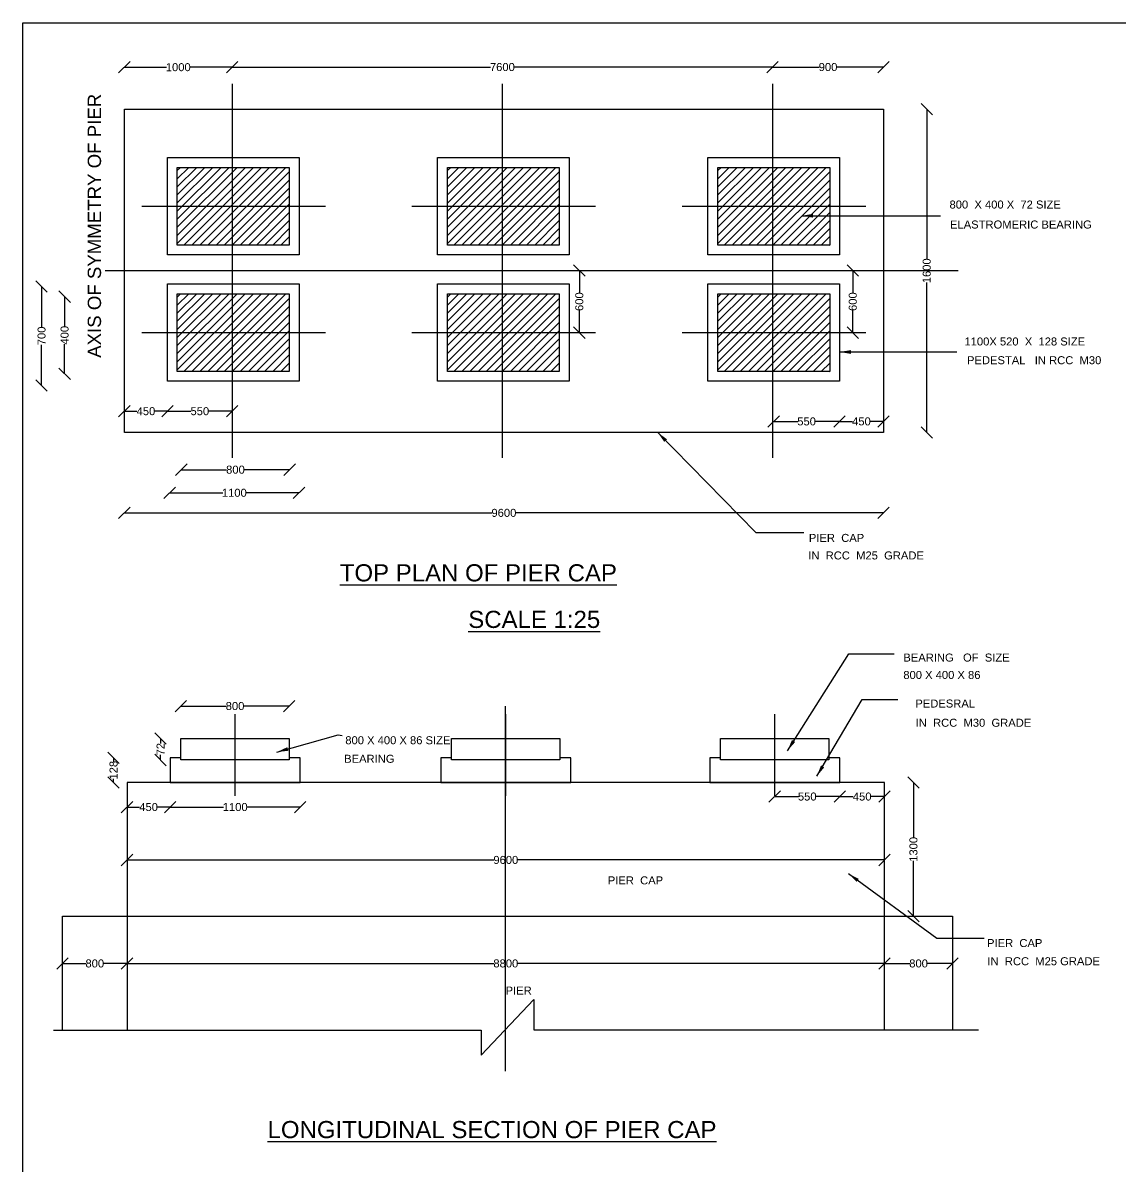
# Model space of a CAD drawing. Header units: millimetres. Extents: x 14844 to 22662, y 9932 to 15488.
# Drawn here: x 14844 to 17720, y 12489 to 15488 of the extents above; entities that cross this region are included whole.
import ezdxf

# ---------------------------------------------------------------- set-up
doc = ezdxf.new("R2010")
doc.units = ezdxf.units.MM
doc.header["$MEASUREMENT"] = 0
for name, color, linetype in [('DIMENSIONS', 7, 'Continuous'), ('DRAWING', 7, 'Continuous'), ('TEXT', 7, 'Continuous')]:
    doc.layers.add(name, color=color, linetype=linetype)
doc.styles.get("Standard").update_dxf_attribs({"font": 'arial.ttf', "height": 21})
doc.dimstyles.get("Standard").update_dxf_attribs({"dimtxt": 21, "dimasz": 30, "dimexe": 0.18, "dimexo": 0.0625, "dimgap": 0.09, "dimtad": 0, "dimdec": 0, "dimzin": 0, "dimdsep": 46, "dimtxsty": 'Standard', "dimblk": 'OBLIQUE', "dimcen": 0.09, "dimse1": 1, "dimse2": 1, "dimadec": 0, "dimazin": 0, "dimtfac": 1, "dimtdec": 0, "dimtofl": 0, "dimtmove": 0, "dimatfit": 3, "dimfxl": 1, "dimtolj": 1, "dimtzin": 0, "dimarcsym": 0})

# ---------------------------------------------------------------- blocks, each defined once
blk = doc.blocks.new('_Oblique')
at = {"color": 0, "linetype": 'ByBlock', "lineweight": -2}
blk.add_line((-0.5, -0.5), (0.5, 0.5), dxfattribs=at)
blk = doc.blocks.new('*D4')
at = {"layer": 'Defpoints', "color": 0}
for p in [(15392.3, 15371.3), (15109.7, 15261.5), (15392.3, 15261.5)]:
    blk.add_point(p, dxfattribs=at)
at = {"layer": 'DIMENSIONS', "color": 0, "lineweight": -2}
for p, q in [((15109.7, 15371.3), (15220.6, 15371.3)), ((15392.3, 15371.3), (15281.4, 15371.3))]:
    blk.add_line(p, q, dxfattribs=at)
at = {"layer": 'DIMENSIONS', "color": 0, "lineweight": -2, "xscale": 30, "yscale": 30, "zscale": 30, "rotation": 180}
blk.add_blockref('_Oblique', (15109.7, 15371.3), dxfattribs=at)
at = {"layer": 'DIMENSIONS', "color": 0, "lineweight": -2, "xscale": 30, "yscale": 30, "zscale": 30}
blk.add_blockref('_Oblique', (15392.3, 15371.3), dxfattribs=at)
at = {"layer": 'DIMENSIONS', "color": 0, "insert": (15251, 15371.3), "char_height": 21, "attachment_point": 5}
blk.add_mtext('\\A1;1000', dxfattribs=at)
blk = doc.blocks.new('*D5')
at = {"layer": 'Defpoints', "color": 0}
for p in [(15392.3, 15371.3), (16809.3, 15371.7), (16809.3, 15261.5)]:
    blk.add_point(p, dxfattribs=at)
at = {"layer": 'DIMENSIONS', "color": 0, "lineweight": -2}
for p, q in [((15392.3, 15371.7), (16069.5, 15371.7)), ((16809.3, 15371.7), (16132.1, 15371.7))]:
    blk.add_line(p, q, dxfattribs=at)
at = {"layer": 'DIMENSIONS', "color": 0, "lineweight": -2, "xscale": 30, "yscale": 30, "zscale": 30, "rotation": 180}
blk.add_blockref('_Oblique', (15392.3, 15371.7), dxfattribs=at)
at = {"layer": 'DIMENSIONS', "color": 0, "lineweight": -2, "xscale": 30, "yscale": 30, "zscale": 30}
blk.add_blockref('_Oblique', (16809.3, 15371.7), dxfattribs=at)
at = {"layer": 'DIMENSIONS', "color": 0, "insert": (16100.8, 15371.7), "char_height": 21, "attachment_point": 5}
blk.add_mtext('\\A1;7600', dxfattribs=at)
blk = doc.blocks.new('*D6')
at = {"layer": 'Defpoints', "color": 0}
for p in [(16809.3, 15371.7), (17099.9, 15371.7), (17099.9, 15261.5)]:
    blk.add_point(p, dxfattribs=at)
at = {"layer": 'DIMENSIONS', "color": 0, "lineweight": -2}
for p, q in [((16809.3, 15371.7), (16931.3, 15371.7)), ((17099.9, 15371.7), (16977.8, 15371.7))]:
    blk.add_line(p, q, dxfattribs=at)
at = {"layer": 'DIMENSIONS', "color": 0, "lineweight": -2, "xscale": 30, "yscale": 30, "zscale": 30, "rotation": 180}
blk.add_blockref('_Oblique', (16809.3, 15371.7), dxfattribs=at)
at = {"layer": 'DIMENSIONS', "color": 0, "lineweight": -2, "xscale": 30, "yscale": 30, "zscale": 30}
blk.add_blockref('_Oblique', (17099.9, 15371.7), dxfattribs=at)
at = {"layer": 'DIMENSIONS', "color": 0, "insert": (16954.6, 15371.7), "char_height": 21, "attachment_point": 5}
blk.add_mtext('\\A1;900', dxfattribs=at)
blk = doc.blocks.new('*D7')
at = {"layer": 'Defpoints', "color": 0}
for p in [(17099.9, 15261.5), (17099.9, 14413.2), (17213.4, 14413.2)]:
    blk.add_point(p, dxfattribs=at)
at = {"layer": 'DIMENSIONS', "color": 0, "lineweight": -2}
for p, q in [((17213.4, 15261.5), (17213.4, 14867.8)), ((17213.4, 14413.2), (17213.4, 14806.9))]:
    blk.add_line(p, q, dxfattribs=at)
at = {"layer": 'DIMENSIONS', "color": 0, "lineweight": -2, "xscale": 30, "yscale": 30, "zscale": 30}
for p, rotation in [((17213.4, 15261.5), 90), ((17213.4, 14413.2), 270)]:
    blk.add_blockref('_Oblique', p, dxfattribs=dict(at, rotation=rotation))
at = {"layer": 'DIMENSIONS', "color": 0, "insert": (17213.4, 14837.3), "char_height": 21, "attachment_point": 5, "rotation": 90}
blk.add_mtext('\\A1;1600', dxfattribs=at)
blk = doc.blocks.new('*D8')
at = {"layer": 'Defpoints', "color": 0}
for p in [(17019.5, 14837.8), (17019.5, 14675.1), (17019.5, 14675.1)]:
    blk.add_point(p, dxfattribs=at)
at = {"layer": 'DIMENSIONS', "color": 0, "lineweight": -2}
for p, q in [((17019.5, 14837.8), (17019.5, 14779.7)), ((17019.5, 14675.1), (17019.5, 14733.1))]:
    blk.add_line(p, q, dxfattribs=at)
at = {"layer": 'DIMENSIONS', "color": 0, "lineweight": -2, "xscale": 30, "yscale": 30, "zscale": 30}
for p, rotation in [((17019.5, 14837.8), 90), ((17019.5, 14675.1), 270)]:
    blk.add_blockref('_Oblique', p, dxfattribs=dict(at, rotation=rotation))
at = {"layer": 'DIMENSIONS', "color": 0, "insert": (17019.5, 14756.4), "char_height": 21, "attachment_point": 5, "rotation": 90}
blk.add_mtext('\\A1;600', dxfattribs=at)
blk = doc.blocks.new('*D9')
at = {"layer": 'Defpoints', "color": 0}
for p in [(16812.2, 14547.4), (16984.6, 14547.4), (16984.6, 14442.1)]:
    blk.add_point(p, dxfattribs=at)
at = {"layer": 'DIMENSIONS', "color": 0, "lineweight": -2}
for p, q in [((16812.2, 14442.1), (16875.2, 14442.1)), ((16984.6, 14442.1), (16921.7, 14442.1))]:
    blk.add_line(p, q, dxfattribs=at)
at = {"layer": 'DIMENSIONS', "color": 0, "lineweight": -2, "xscale": 30, "yscale": 30, "zscale": 30, "rotation": 180}
blk.add_blockref('_Oblique', (16812.2, 14442.1), dxfattribs=at)
at = {"layer": 'DIMENSIONS', "color": 0, "lineweight": -2, "xscale": 30, "yscale": 30, "zscale": 30}
blk.add_blockref('_Oblique', (16984.6, 14442.1), dxfattribs=at)
at = {"layer": 'DIMENSIONS', "color": 0, "insert": (16898.4, 14442.1), "char_height": 21, "attachment_point": 5}
blk.add_mtext('\\A1;550', dxfattribs=at)
blk = doc.blocks.new('*D10')
at = {"layer": 'Defpoints', "color": 0}
for p in [(16984.6, 14442.1), (17099.9, 14442.1), (17099.9, 14442.1)]:
    blk.add_point(p, dxfattribs=at)
at = {"layer": 'DIMENSIONS', "color": 0, "lineweight": -2}
for p, q in [((16984.6, 14442.1), (17018.5, 14442.1)), ((17099.9, 14442.1), (17065.9, 14442.1))]:
    blk.add_line(p, q, dxfattribs=at)
at = {"layer": 'DIMENSIONS', "color": 0, "lineweight": -2, "xscale": 30, "yscale": 30, "zscale": 30, "rotation": 180}
blk.add_blockref('_Oblique', (16984.6, 14442.1), dxfattribs=at)
at = {"layer": 'DIMENSIONS', "color": 0, "lineweight": -2, "xscale": 30, "yscale": 30, "zscale": 30}
blk.add_blockref('_Oblique', (17099.9, 14442.1), dxfattribs=at)
at = {"layer": 'DIMENSIONS', "color": 0, "insert": (17042.2, 14442.1), "char_height": 21, "attachment_point": 5}
blk.add_mtext('\\A1;450', dxfattribs=at)
blk = doc.blocks.new('*D11')
at = {"layer": 'Defpoints', "color": 0}
for p in [(16302.6, 14837.8), (16302.6, 14675.1), (16302.6, 14675.1)]:
    blk.add_point(p, dxfattribs=at)
at = {"layer": 'DIMENSIONS', "color": 0, "lineweight": -2}
for p, q in [((16302.6, 14837.8), (16302.6, 14779.7)), ((16302.6, 14675.1), (16302.6, 14733.1))]:
    blk.add_line(p, q, dxfattribs=at)
at = {"layer": 'DIMENSIONS', "color": 0, "lineweight": -2, "xscale": 30, "yscale": 30, "zscale": 30}
for p, rotation in [((16302.6, 14837.8), 90), ((16302.6, 14675.1), 270)]:
    blk.add_blockref('_Oblique', p, dxfattribs=dict(at, rotation=rotation))
at = {"layer": 'DIMENSIONS', "color": 0, "insert": (16302.6, 14756.4), "char_height": 21, "attachment_point": 5, "rotation": 90}
blk.add_mtext('\\A1;600', dxfattribs=at)
blk = doc.blocks.new('*D12')
at = {"layer": 'Defpoints', "color": 0}
for p in [(15109.7, 14547.4), (15222.9, 14547.4), (15109.7, 14468.9)]:
    blk.add_point(p, dxfattribs=at)
at = {"layer": 'DIMENSIONS', "color": 0, "lineweight": -2}
for p, q in [((15109.7, 14468.9), (15142.6, 14468.9)), ((15222.9, 14468.9), (15190, 14468.9))]:
    blk.add_line(p, q, dxfattribs=at)
at = {"layer": 'DIMENSIONS', "color": 0, "lineweight": -2, "xscale": 30, "yscale": 30, "zscale": 30, "rotation": 180}
blk.add_blockref('_Oblique', (15109.7, 14468.9), dxfattribs=at)
at = {"layer": 'DIMENSIONS', "color": 0, "lineweight": -2, "xscale": 30, "yscale": 30, "zscale": 30}
blk.add_blockref('_Oblique', (15222.9, 14468.9), dxfattribs=at)
at = {"layer": 'DIMENSIONS', "color": 0, "insert": (15166.3, 14468.9), "char_height": 21, "attachment_point": 5}
blk.add_mtext('\\A1;450', dxfattribs=at)
blk = doc.blocks.new('*D13')
at = {"layer": 'Defpoints', "color": 0}
for p in [(15222.9, 14468.9), (15392.3, 14468.9), (15392.3, 14468.9)]:
    blk.add_point(p, dxfattribs=at)
at = {"layer": 'DIMENSIONS', "color": 0, "lineweight": -2}
for p, q in [((15222.9, 14468.9), (15284.4, 14468.9)), ((15392.3, 14468.9), (15330.9, 14468.9))]:
    blk.add_line(p, q, dxfattribs=at)
at = {"layer": 'DIMENSIONS', "color": 0, "lineweight": -2, "xscale": 30, "yscale": 30, "zscale": 30, "rotation": 180}
blk.add_blockref('_Oblique', (15222.9, 14468.9), dxfattribs=at)
at = {"layer": 'DIMENSIONS', "color": 0, "lineweight": -2, "xscale": 30, "yscale": 30, "zscale": 30}
blk.add_blockref('_Oblique', (15392.3, 14468.9), dxfattribs=at)
at = {"layer": 'DIMENSIONS', "color": 0, "insert": (15307.6, 14468.9), "char_height": 21, "attachment_point": 5}
blk.add_mtext('\\A1;550', dxfattribs=at)
blk = doc.blocks.new('*D14')
at = {"layer": 'Defpoints', "color": 0}
for p in [(14899, 14796.4), (14892.7, 14536.5), (14899, 14536.5)]:
    blk.add_point(p, dxfattribs=at)
at = {"layer": 'DIMENSIONS', "color": 0, "lineweight": -2}
for p, q in [((14892.7, 14796.4), (14892.7, 14689.6)), ((14892.7, 14536.5), (14892.7, 14643.3))]:
    blk.add_line(p, q, dxfattribs=at)
at = {"layer": 'DIMENSIONS', "color": 0, "lineweight": -2, "xscale": 30, "yscale": 30, "zscale": 30}
for p, rotation in [((14892.7, 14796.4), 90), ((14892.7, 14536.5), 270)]:
    blk.add_blockref('_Oblique', p, dxfattribs=dict(at, rotation=rotation))
at = {"layer": 'DIMENSIONS', "color": 0, "insert": (14892.7, 14666.5), "char_height": 21, "attachment_point": 5, "rotation": 90}
blk.add_mtext('\\A1;700', dxfattribs=at)
blk = doc.blocks.new('*D15')
at = {"layer": 'Defpoints', "color": 0}
for p in [(14951.3, 14769.4), (14951.3, 14567.1), (14953.1, 14567.1)]:
    blk.add_point(p, dxfattribs=at)
at = {"layer": 'DIMENSIONS', "color": 0, "lineweight": -2}
for p, q in [((14953.1, 14769.4), (14953.1, 14691.9)), ((14953.1, 14567.1), (14953.1, 14644.6))]:
    blk.add_line(p, q, dxfattribs=at)
at = {"layer": 'DIMENSIONS', "color": 0, "lineweight": -2, "xscale": 30, "yscale": 30, "zscale": 30}
for p, rotation in [((14953.1, 14769.4), 90), ((14953.1, 14567.1), 270)]:
    blk.add_blockref('_Oblique', p, dxfattribs=dict(at, rotation=rotation))
at = {"layer": 'DIMENSIONS', "color": 0, "insert": (14953.1, 14668.3), "char_height": 21, "attachment_point": 5, "rotation": 90}
blk.add_mtext('\\A1;400', dxfattribs=at)
blk = doc.blocks.new('*D16')
at = {"layer": 'Defpoints', "color": 0}
for p in [(15259, 14316.9), (15543.1, 14316.9), (15543.1, 14315.5)]:
    blk.add_point(p, dxfattribs=at)
at = {"layer": 'DIMENSIONS', "color": 0, "lineweight": -2}
for p, q in [((15259, 14315.5), (15377.8, 14315.5)), ((15543.1, 14315.5), (15424.3, 14315.5))]:
    blk.add_line(p, q, dxfattribs=at)
at = {"layer": 'DIMENSIONS', "color": 0, "lineweight": -2, "xscale": 30, "yscale": 30, "zscale": 30, "rotation": 180}
blk.add_blockref('_Oblique', (15259, 14315.5), dxfattribs=at)
at = {"layer": 'DIMENSIONS', "color": 0, "lineweight": -2, "xscale": 30, "yscale": 30, "zscale": 30}
blk.add_blockref('_Oblique', (15543.1, 14315.5), dxfattribs=at)
at = {"layer": 'DIMENSIONS', "color": 0, "insert": (15401, 14315.5), "char_height": 21, "attachment_point": 5}
blk.add_mtext('\\A1;800', dxfattribs=at)
blk = doc.blocks.new('*D17')
at = {"layer": 'Defpoints', "color": 0}
for p in [(15228.5, 14254.4), (15567.5, 14254.9), (15567.5, 14254.4)]:
    blk.add_point(p, dxfattribs=at)
at = {"layer": 'DIMENSIONS', "color": 0, "lineweight": -2}
for p, q in [((15228.5, 14254.9), (15367.6, 14254.9)), ((15567.5, 14254.9), (15428.4, 14254.9))]:
    blk.add_line(p, q, dxfattribs=at)
at = {"layer": 'DIMENSIONS', "color": 0, "lineweight": -2, "xscale": 30, "yscale": 30, "zscale": 30, "rotation": 180}
blk.add_blockref('_Oblique', (15228.5, 14254.9), dxfattribs=at)
at = {"layer": 'DIMENSIONS', "color": 0, "lineweight": -2, "xscale": 30, "yscale": 30, "zscale": 30}
blk.add_blockref('_Oblique', (15567.5, 14254.9), dxfattribs=at)
at = {"layer": 'DIMENSIONS', "color": 0, "insert": (15398, 14254.9), "char_height": 21, "attachment_point": 5}
blk.add_mtext('\\A1;1100', dxfattribs=at)
blk = doc.blocks.new('*D18')
at = {"layer": 'Defpoints', "color": 0}
for p in [(15109.7, 14413.2), (17099.9, 14413.2), (17099.9, 14202.2)]:
    blk.add_point(p, dxfattribs=at)
at = {"layer": 'DIMENSIONS', "color": 0, "lineweight": -2}
for p, q in [((15109.7, 14202.2), (16073.4, 14202.2)), ((17099.9, 14202.2), (16136.2, 14202.2))]:
    blk.add_line(p, q, dxfattribs=at)
at = {"layer": 'DIMENSIONS', "color": 0, "lineweight": -2, "xscale": 30, "yscale": 30, "zscale": 30, "rotation": 180}
blk.add_blockref('_Oblique', (15109.7, 14202.2), dxfattribs=at)
at = {"layer": 'DIMENSIONS', "color": 0, "lineweight": -2, "xscale": 30, "yscale": 30, "zscale": 30}
blk.add_blockref('_Oblique', (17099.9, 14202.2), dxfattribs=at)
at = {"layer": 'DIMENSIONS', "color": 0, "insert": (16104.8, 14202.2), "char_height": 21, "attachment_point": 5}
blk.add_mtext('\\A1;9600', dxfattribs=at)
blk = doc.blocks.new('*D30')
at = {"layer": 'Defpoints', "color": 0}
for p in [(15542.1, 13695.4), (15257.8, 13610.4), (15542.1, 13610.4)]:
    blk.add_point(p, dxfattribs=at)
at = {"layer": 'DIMENSIONS', "color": 0, "lineweight": -2}
for p, q in [((15257.8, 13695.4), (15376.6, 13695.4)), ((15542.1, 13695.4), (15423.2, 13695.4))]:
    blk.add_line(p, q, dxfattribs=at)
at = {"layer": 'DIMENSIONS', "color": 0, "lineweight": -2, "xscale": 30, "yscale": 30, "zscale": 30, "rotation": 180}
blk.add_blockref('_Oblique', (15257.8, 13695.4), dxfattribs=at)
at = {"layer": 'DIMENSIONS', "color": 0, "lineweight": -2, "xscale": 30, "yscale": 30, "zscale": 30}
blk.add_blockref('_Oblique', (15542.1, 13695.4), dxfattribs=at)
at = {"layer": 'DIMENSIONS', "color": 0, "insert": (15399.9, 13695.4), "char_height": 21, "attachment_point": 5}
blk.add_mtext('\\A1;800', dxfattribs=at)
blk = doc.blocks.new('*D31')
at = {"layer": 'Defpoints', "color": 0}
for p in [(15257.8, 13610.4), (15204.6, 13554.1), (15257.8, 13554.1)]:
    blk.add_point(p, dxfattribs=at)
at = {"layer": 'DIMENSIONS', "color": 0, "lineweight": -2}
for p, q in [((15204.6, 13610.4), (15204.6, 13597.2)), ((15204.6, 13554.1), (15204.6, 13567.3))]:
    blk.add_line(p, q, dxfattribs=at)
at = {"layer": 'DIMENSIONS', "color": 0, "lineweight": -2, "xscale": 30, "yscale": 30, "zscale": 30}
for p, rotation in [((15204.6, 13610.4), 90), ((15204.6, 13554.1), 270)]:
    blk.add_blockref('_Oblique', p, dxfattribs=dict(at, rotation=rotation))
at = {"layer": 'DIMENSIONS', "color": 0, "insert": (15204.6, 13582.3), "char_height": 21, "attachment_point": 5, "rotation": 90}
blk.add_mtext('\\A1;72', dxfattribs=at)
blk = doc.blocks.new('*D32')
at = {"layer": 'Defpoints', "color": 0}
for p in [(15081.5, 13559.5), (15229.9, 13559.5), (15116.7, 13495)]:
    blk.add_point(p, dxfattribs=at)
at = {"layer": 'DIMENSIONS', "color": 0, "lineweight": -2}
for p, q in [((15081.5, 13559.5), (15081.5, 13549.6)), ((15081.5, 13495), (15081.5, 13504.9))]:
    blk.add_line(p, q, dxfattribs=at)
at = {"layer": 'DIMENSIONS', "color": 0, "lineweight": -2, "xscale": 30, "yscale": 30, "zscale": 30}
for p, rotation in [((15081.5, 13559.5), 90), ((15081.5, 13495), 270)]:
    blk.add_blockref('_Oblique', p, dxfattribs=dict(at, rotation=rotation))
at = {"layer": 'DIMENSIONS', "color": 0, "insert": (15081.5, 13527.2), "char_height": 21, "attachment_point": 5, "rotation": 90}
blk.add_mtext('\\A1;128', dxfattribs=at)
blk = doc.blocks.new('*D33')
at = {"layer": 'Defpoints', "color": 0}
for p in [(15229.9, 13495), (15116.7, 13429.7), (15229.9, 13430.5)]:
    blk.add_point(p, dxfattribs=at)
at = {"layer": 'DIMENSIONS', "color": 0, "lineweight": -2}
for p, q in [((15116.7, 13430.5), (15149.6, 13430.5)), ((15229.9, 13430.5), (15197, 13430.5))]:
    blk.add_line(p, q, dxfattribs=at)
at = {"layer": 'DIMENSIONS', "color": 0, "lineweight": -2, "xscale": 30, "yscale": 30, "zscale": 30, "rotation": 180}
blk.add_blockref('_Oblique', (15116.7, 13430.5), dxfattribs=at)
at = {"layer": 'DIMENSIONS', "color": 0, "lineweight": -2, "xscale": 30, "yscale": 30, "zscale": 30}
blk.add_blockref('_Oblique', (15229.9, 13430.5), dxfattribs=at)
at = {"layer": 'DIMENSIONS', "color": 0, "insert": (15173.3, 13430.5), "char_height": 21, "attachment_point": 5}
blk.add_mtext('\\A1;450', dxfattribs=at)
blk = doc.blocks.new('*D34')
at = {"layer": 'Defpoints', "color": 0}
for p in [(15570.7, 13495), (15229.9, 13430.5), (15570.7, 13430.5)]:
    blk.add_point(p, dxfattribs=at)
at = {"layer": 'DIMENSIONS', "color": 0, "lineweight": -2}
for p, q in [((15229.9, 13430.5), (15369.9, 13430.5)), ((15570.7, 13430.5), (15430.7, 13430.5))]:
    blk.add_line(p, q, dxfattribs=at)
at = {"layer": 'DIMENSIONS', "color": 0, "lineweight": -2, "xscale": 30, "yscale": 30, "zscale": 30, "rotation": 180}
blk.add_blockref('_Oblique', (15229.9, 13430.5), dxfattribs=at)
at = {"layer": 'DIMENSIONS', "color": 0, "lineweight": -2, "xscale": 30, "yscale": 30, "zscale": 30}
blk.add_blockref('_Oblique', (15570.7, 13430.5), dxfattribs=at)
at = {"layer": 'DIMENSIONS', "color": 0, "insert": (15400.3, 13430.5), "char_height": 21, "attachment_point": 5}
blk.add_mtext('\\A1;1100', dxfattribs=at)
blk = doc.blocks.new('*D35')
at = {"layer": 'Defpoints', "color": 0}
for p in [(15116.7, 13291.7), (17102.9, 13291.7), (17102.9, 13291.7)]:
    blk.add_point(p, dxfattribs=at)
at = {"layer": 'DIMENSIONS', "color": 0, "lineweight": -2}
for p, q in [((15116.7, 13291.7), (16078.4, 13291.7)), ((17102.9, 13291.7), (16141.2, 13291.7))]:
    blk.add_line(p, q, dxfattribs=at)
at = {"layer": 'DIMENSIONS', "color": 0, "lineweight": -2, "xscale": 30, "yscale": 30, "zscale": 30, "rotation": 180}
blk.add_blockref('_Oblique', (15116.7, 13291.7), dxfattribs=at)
at = {"layer": 'DIMENSIONS', "color": 0, "lineweight": -2, "xscale": 30, "yscale": 30, "zscale": 30}
blk.add_blockref('_Oblique', (17102.9, 13291.7), dxfattribs=at)
at = {"layer": 'DIMENSIONS', "color": 0, "insert": (16109.8, 13291.7), "char_height": 21, "attachment_point": 5}
blk.add_mtext('\\A1;9600', dxfattribs=at)
blk = doc.blocks.new('*D36')
at = {"layer": 'Defpoints', "color": 0}
for p in [(16985.5, 13495), (16814.7, 13460.1), (16985.5, 13458)]:
    blk.add_point(p, dxfattribs=at)
at = {"layer": 'DIMENSIONS', "color": 0, "lineweight": -2}
for p, q in [((16814.7, 13458), (16876.9, 13458)), ((16985.5, 13458), (16923.4, 13458))]:
    blk.add_line(p, q, dxfattribs=at)
at = {"layer": 'DIMENSIONS', "color": 0, "lineweight": -2, "xscale": 30, "yscale": 30, "zscale": 30, "rotation": 180}
blk.add_blockref('_Oblique', (16814.7, 13458), dxfattribs=at)
at = {"layer": 'DIMENSIONS', "color": 0, "lineweight": -2, "xscale": 30, "yscale": 30, "zscale": 30}
blk.add_blockref('_Oblique', (16985.5, 13458), dxfattribs=at)
at = {"layer": 'DIMENSIONS', "color": 0, "insert": (16900.1, 13458), "char_height": 21, "attachment_point": 5}
blk.add_mtext('\\A1;550', dxfattribs=at)
blk = doc.blocks.new('*D37')
at = {"layer": 'Defpoints', "color": 0}
for p in [(16985.5, 13458), (17102.9, 13458), (17102.9, 13458)]:
    blk.add_point(p, dxfattribs=at)
at = {"layer": 'DIMENSIONS', "color": 0, "lineweight": -2}
for p, q in [((16985.5, 13458), (17020.5, 13458)), ((17102.9, 13458), (17067.9, 13458))]:
    blk.add_line(p, q, dxfattribs=at)
at = {"layer": 'DIMENSIONS', "color": 0, "lineweight": -2, "xscale": 30, "yscale": 30, "zscale": 30, "rotation": 180}
blk.add_blockref('_Oblique', (16985.5, 13458), dxfattribs=at)
at = {"layer": 'DIMENSIONS', "color": 0, "lineweight": -2, "xscale": 30, "yscale": 30, "zscale": 30}
blk.add_blockref('_Oblique', (17102.9, 13458), dxfattribs=at)
at = {"layer": 'DIMENSIONS', "color": 0, "insert": (17044.2, 13458), "char_height": 21, "attachment_point": 5}
blk.add_mtext('\\A1;450', dxfattribs=at)
blk = doc.blocks.new('*D38')
at = {"layer": 'Defpoints', "color": 0}
for p in [(17102.9, 13495), (17102.9, 13144.2), (17178.6, 13144.2)]:
    blk.add_point(p, dxfattribs=at)
at = {"layer": 'DIMENSIONS', "color": 0, "lineweight": -2}
for p, q in [((17178.6, 13495), (17178.6, 13350)), ((17178.6, 13144.2), (17178.6, 13289.2))]:
    blk.add_line(p, q, dxfattribs=at)
at = {"layer": 'DIMENSIONS', "color": 0, "lineweight": -2, "xscale": 30, "yscale": 30, "zscale": 30}
for p, rotation in [((17178.6, 13495), 90), ((17178.6, 13144.2), 270)]:
    blk.add_blockref('_Oblique', p, dxfattribs=dict(at, rotation=rotation))
at = {"layer": 'DIMENSIONS', "color": 0, "insert": (17178.6, 13319.6), "char_height": 21, "attachment_point": 5, "rotation": 90}
blk.add_mtext('\\A1;1300', dxfattribs=at)
blk = doc.blocks.new('*D39')
at = {"layer": 'Defpoints', "color": 0}
for p in [(14947.8, 13020.2), (15116.7, 13020.2), (15116.7, 13020.2)]:
    blk.add_point(p, dxfattribs=at)
at = {"layer": 'DIMENSIONS', "color": 0, "lineweight": -2}
for p, q in [((14947.8, 13020.2), (15009, 13020.2)), ((15116.7, 13020.2), (15055.5, 13020.2))]:
    blk.add_line(p, q, dxfattribs=at)
at = {"layer": 'DIMENSIONS', "color": 0, "lineweight": -2, "xscale": 30, "yscale": 30, "zscale": 30, "rotation": 180}
blk.add_blockref('_Oblique', (14947.8, 13020.2), dxfattribs=at)
at = {"layer": 'DIMENSIONS', "color": 0, "lineweight": -2, "xscale": 30, "yscale": 30, "zscale": 30}
blk.add_blockref('_Oblique', (15116.7, 13020.2), dxfattribs=at)
at = {"layer": 'DIMENSIONS', "color": 0, "insert": (15032.2, 13020.2), "char_height": 21, "attachment_point": 5}
blk.add_mtext('\\A1;800', dxfattribs=at)
blk = doc.blocks.new('*D40')
at = {"layer": 'Defpoints', "color": 0}
for p in [(15116.7, 13020.2), (17102.9, 13020.2), (17102.9, 13020.2)]:
    blk.add_point(p, dxfattribs=at)
at = {"layer": 'DIMENSIONS', "color": 0, "lineweight": -2}
for p, q in [((15116.7, 13020.2), (16078.4, 13020.2)), ((17102.9, 13020.2), (16141.2, 13020.2))]:
    blk.add_line(p, q, dxfattribs=at)
at = {"layer": 'DIMENSIONS', "color": 0, "lineweight": -2, "xscale": 30, "yscale": 30, "zscale": 30, "rotation": 180}
blk.add_blockref('_Oblique', (15116.7, 13020.2), dxfattribs=at)
at = {"layer": 'DIMENSIONS', "color": 0, "lineweight": -2, "xscale": 30, "yscale": 30, "zscale": 30}
blk.add_blockref('_Oblique', (17102.9, 13020.2), dxfattribs=at)
at = {"layer": 'DIMENSIONS', "color": 0, "insert": (16109.8, 13020.2), "char_height": 21, "attachment_point": 5}
blk.add_mtext('\\A1;8800', dxfattribs=at)
blk = doc.blocks.new('*D41')
at = {"layer": 'Defpoints', "color": 0}
for p in [(17102.9, 13020.2), (17281, 13020.2), (17281, 13020.2)]:
    blk.add_point(p, dxfattribs=at)
at = {"layer": 'DIMENSIONS', "color": 0, "lineweight": -2}
for p, q in [((17102.9, 13020.2), (17168.7, 13020.2)), ((17281, 13020.2), (17215.2, 13020.2))]:
    blk.add_line(p, q, dxfattribs=at)
at = {"layer": 'DIMENSIONS', "color": 0, "lineweight": -2, "xscale": 30, "yscale": 30, "zscale": 30, "rotation": 180}
blk.add_blockref('_Oblique', (17102.9, 13020.2), dxfattribs=at)
at = {"layer": 'DIMENSIONS', "color": 0, "lineweight": -2, "xscale": 30, "yscale": 30, "zscale": 30}
blk.add_blockref('_Oblique', (17281, 13020.2), dxfattribs=at)
at = {"layer": 'DIMENSIONS', "color": 0, "insert": (17192, 13020.2), "char_height": 21, "attachment_point": 5}
blk.add_mtext('\\A1;800', dxfattribs=at)

msp = doc.modelspace()

# ---------------------------------------------------------------- hatches: boundary and pattern name
at = {"layer": 'DRAWING'}
h = msp.add_hatch(dxfattribs=at)
h.set_pattern_fill('ANSI31', color=0, scale=120, style=0)
h.paths.add_polyline_path([(15248.5, 15108.7), (15542, 15108.7), (15542, 14904.6), (15248.5, 14904.6)])
h = msp.add_hatch(dxfattribs=at)
h.set_pattern_fill('ANSI31', color=0, scale=120, style=0)
h.set_pattern_definition([(45, (708.115, 0), (-10.606602, 10.606602), [])])
h.paths.add_polyline_path([(15956.6, 15108.7), (16250.1, 15108.7), (16250.1, 14904.6), (15956.6, 14904.6)])
h = msp.add_hatch(dxfattribs=at)
h.set_pattern_fill('ANSI31', color=0, scale=120, style=0)
h.set_pattern_definition([(45, (1416.983, 0), (-10.606602, 10.606602), [])])
h.paths.add_polyline_path([(16665.5, 15108.7), (16959, 15108.7), (16959, 14904.6), (16665.5, 14904.6)])
h = msp.add_hatch(dxfattribs=at)
h.set_pattern_fill('ANSI31', color=0, scale=120, style=0)
h.set_pattern_definition([(45, (0, -331.586), (-10.606602, 10.606602), [])])
h.paths.add_polyline_path([(15248.5, 14777.1), (15542, 14777.1), (15542, 14573), (15248.5, 14573)])
h = msp.add_hatch(dxfattribs=at)
h.set_pattern_fill('ANSI31', color=0, scale=120, style=0)
h.set_pattern_definition([(45, (708.115, -331.586), (-10.606602, 10.606602), [])])
h.paths.add_polyline_path([(15956.6, 14777.1), (16250.1, 14777.1), (16250.1, 14573), (15956.6, 14573)])
h = msp.add_hatch(dxfattribs=at)
h.set_pattern_fill('ANSI31', color=0, scale=120, style=0)
h.set_pattern_definition([(45, (1416.983, -331.586), (-10.606602, 10.606602), [])])
h.paths.add_polyline_path([(16665.5, 14777.1), (16959, 14777.1), (16959, 14573), (16665.5, 14573)])

# ---------------------------------------------------------------- linework, layer by layer
at = {"layer": 'DRAWING', "color": 0}
for points in [[(14843.6, 15487.7), (22662, 15487.7), (22662, 9932), (14843.6, 9932)], [(15109.7, 15261.5), (17099.9, 15261.5), (17099.9, 14413.2), (15109.7, 14413.2)], [(15222.9, 15134.3), (15567.6, 15134.3), (15567.6, 14878.9), (15222.9, 14878.9)], [(15931, 15134.3), (16275.7, 15134.3), (16275.7, 14878.9), (15931, 14878.9)], [(16639.9, 15134.3), (16984.6, 15134.3), (16984.6, 14878.9), (16639.9, 14878.9)], [(15248.5, 15108.7), (15542, 15108.7), (15542, 14904.6), (15248.5, 14904.6)], [(15956.6, 15108.7), (16250.1, 15108.7), (16250.1, 14904.6), (15956.6, 14904.6)], [(16665.5, 15108.7), (16959, 15108.7), (16959, 14904.6), (16665.5, 14904.6)], [(15222.9, 14802.7), (15567.6, 14802.7), (15567.6, 14547.4), (15222.9, 14547.4)], [(15931, 14802.7), (16275.7, 14802.7), (16275.7, 14547.4), (15931, 14547.4)], [(16639.9, 14802.7), (16984.6, 14802.7), (16984.6, 14547.4), (16639.9, 14547.4)], [(15248.5, 14777.1), (15542, 14777.1), (15542, 14573), (15248.5, 14573)], [(15956.6, 14777.1), (16250.1, 14777.1), (16250.1, 14573), (15956.6, 14573)], [(16665.5, 14777.1), (16959, 14777.1), (16959, 14573), (16665.5, 14573)], [(15257.8, 13610.4), (15542.1, 13610.4), (15542.1, 13554.1), (15257.8, 13554.1)], [(15967.3, 13610.4), (16251.6, 13610.4), (16251.6, 13554.1), (15967.3, 13554.1)], [(16672.6, 13610.4), (16956.9, 13610.4), (16956.9, 13554.1), (16672.6, 13554.1)]]:
    msp.add_lwpolyline(points, close=True, dxfattribs=at)
for points in [[(15392.3, 15327.8), (15392.3, 14346.7)], [(16100.4, 15327.8), (16100.4, 14346.7)], [(16809.3, 15327.8), (16809.3, 14346.7)], [(15155.2, 15006.6), (15636.7, 15006.6)], [(15863.3, 15006.6), (16344.8, 15006.6)], [(16572.2, 15006.6), (17053.7, 15006.6)], [(15059.5, 14837.8), (17296.1, 14837.8)], [(15155.2, 14675.1), (15636.7, 14675.1)], [(15863.3, 14675.1), (16344.8, 14675.1)], [(16572.2, 14675.1), (17053.7, 14675.1)], [(16109.3, 12737.4), (16109.3, 13695.3)], [(15399.9, 13460.1), (15399.9, 13673.9)], [(16109.5, 13460.1), (16109.5, 13673.9)], [(16814.7, 13460.1), (16814.7, 13673.9)], [(15257.8, 13559.5), (15229.9, 13559.5), (15229.9, 13495), (15570.7, 13495), (15570.7, 13559.5), (15542.1, 13559.5)], [(15967.3, 13559.5), (15939.4, 13559.5), (15939.4, 13495), (16280.2, 13495), (16280.2, 13559.5), (16251.6, 13559.5)], [(16672.6, 13559.5), (16644.7, 13559.5), (16644.7, 13495), (16985.5, 13495), (16985.5, 13559.5), (16956.9, 13559.5)], [(17102.9, 12846.2), (17102.9, 13495), (15116.7, 13495), (15116.7, 12845.2)], [(14947.8, 12845.2), (14947.8, 13144.2), (17281, 13144.2), (17281, 12846.2)], [(14924.2, 12845.2), (16045.1, 12845.2), (16045.1, 12779.9), (16182.9, 12926), (16182.9, 12846.2), (17349.4, 12846.2)]]:
    msp.add_lwpolyline(points, dxfattribs=at)

# ---------------------------------------------------------------- texts
at = {"layer": 'TEXT', "color": 0}
msp.add_text('AXIS OF SYMMETRY OF PIER', height=35, rotation=90, dxfattribs=at).set_placement((15048.6, 14609))
for s, height, p in [('800  X 400 X  72 SIZE', 21, (17273.1, 15000.6)), ('ELASTROMERIC BEARING', 21, (17274.5, 14948.2)), ('1100X 520  X  128 SIZE', 21, (17312.3, 14641.4)), ('PEDESTAL   IN RCC  M30', 21, (17319, 14592.2)), ('PIER  CAP', 21, (16904.4, 14126.1)), ('IN  RCC  M25  GRADE', 21, (16902.8, 14080.1)), ('%%UTOP PLAN OF PIER CAP', 45, (15674.6, 14022.5)), ('%%USCALE 1:25', 45, (16011.4, 13900.4)), ('BEARING   OF  SIZE', 21, (17152.1, 13812.2)), ('800 X 400 X 86', 21, (17152, 13766.6)), ('PEDESRAL', 21, (17183.5, 13691.6)), ('IN  RCC  M30  GRADE', 21, (17184.3, 13641.2)), ('800 X 400 X 86 SIZE', 21, (15689, 13595.3)), ('BEARING', 21, (15686, 13546.7)), ('PIER  CAP', 21, (16377.2, 13227.7)), ('PIER  CAP', 21, (17371.5, 13063.3)), ('IN  RCC  M25 GRADE', 21, (17372.5, 13015.6)), ('PIER', 21, (16109.3, 12938.7)), ('%%ULONGITUDINAL SECTION OF PIER CAP', 45, (15485.2, 12562))]:
    msp.add_text(s, height=height, dxfattribs=at).set_placement(p)

# ---------------------------------------------------------------- dimensions: what is measured, and where the dimension line sits
at = {"layer": 'DIMENSIONS', "color": 0}
for base, p1, p2, text, picture, middle in [((15392.3, 15371.3), (15109.7, 15261.5), (15392.3, 15261.5), '1000', '*D4', (15251, 15371.3)), ((17099.9, 15371.7), (16809.3, 15371.7), (17099.9, 15261.5), '900', '*D6', (16954.6, 15371.7)), ((15109.7, 14468.9), (15222.9, 14547.4), (15109.7, 14547.4), '450', '*D12', (15166.3, 14468.9)), ((16984.6, 14442.1), (16812.2, 14547.4), (16984.6, 14547.4), '550', '*D9', (16898.4, 14442.1)), ((15392.3, 14468.9), (15222.9, 14468.9), (15392.3, 14468.9), '550', '*D13', (15307.6, 14468.9)), ((17099.9, 14442.1), (16984.6, 14442.1), (17099.9, 14442.1), '450', '*D10', (17042.2, 14442.1)), ((17099.9, 14202.2), (15109.7, 14413.2), (17099.9, 14413.2), '9600', '*D18', (16104.8, 14202.2)), ((15543.1, 14315.5), (15259, 14316.9), (15543.1, 14316.9), '800', '*D16', (15401, 14315.5)), ((15567.5, 14254.9), (15228.5, 14254.4), (15567.5, 14254.4), '1100', '*D17', (15398, 14254.9)), ((15542.1, 13695.4), (15257.8, 13610.4), (15542.1, 13610.4), '800', '*D30', (15399.9, 13695.4)), ((15229.9, 13430.5), (15116.7, 13429.7), (15229.9, 13495), '450', '*D33', (15173.3, 13430.5)), ((15570.7, 13430.5), (15229.9, 13430.5), (15570.7, 13495), '1100', '*D34', (15400.3, 13430.5)), ((16985.5, 13458), (16814.7, 13460.1), (16985.5, 13495), '550', '*D36', (16900.1, 13458)), ((17102.9, 13458), (16985.5, 13458), (17102.9, 13458), '450', '*D37', (17044.2, 13458)), ((17102.9, 13291.7), (15116.7, 13291.7), (17102.9, 13291.7), '9600', '*D35', (16109.8, 13291.7)), ((15116.7, 13020.2), (14947.8, 13020.2), (15116.7, 13020.2), '800', '*D39', (15032.2, 13020.2)), ((17102.9, 13020.2), (15116.7, 13020.2), (17102.9, 13020.2), '8800', '*D40', (16109.8, 13020.2)), ((17281, 13020.2), (17102.9, 13020.2), (17281, 13020.2), '800', '*D41', (17192, 13020.2))]:
    dim = msp.add_linear_dim(base=base, p1=p1, p2=p2, text=text, dimstyle='Standard', dxfattribs=at)
    dim.commit()
    dim.dimension.update_dxf_attribs({"geometry": picture, "text_midpoint": middle})
dim = msp.add_linear_dim(base=(16809.3, 15371.7), p1=(15392.3, 15371.3), p2=(16809.3, 15261.5), text='7600', dimstyle='Standard', dxfattribs=at)
dim.commit()
dim.dimension.update_dxf_attribs({"geometry": '*D5', "text_midpoint": (16100.8, 15371.7), "dimtype": 160})
for base, p1, p2, text, picture, middle in [((17213.4, 14413.2), (17099.9, 15261.5), (17099.9, 14413.2), '1600', '*D7', (17213.4, 14837.3)), ((16302.6, 14675.1), (16302.6, 14837.8), (16302.6, 14675.1), '600', '*D11', (16302.6, 14756.4)), ((17019.5, 14675.1), (17019.5, 14837.8), (17019.5, 14675.1), '600', '*D8', (17019.5, 14756.4)), ((14892.7, 14536.5), (14899, 14796.4), (14899, 14536.5), '700', '*D14', (14892.7, 14666.5)), ((14953.1, 14567.1), (14951.3, 14769.4), (14951.3, 14567.1), '400', '*D15', (14953.1, 14668.3)), ((15204.6, 13554.1), (15257.8, 13610.4), (15257.8, 13554.1), '72', '*D31', (15204.6, 13582.3)), ((15081.5, 13559.5), (15116.7, 13495), (15229.9, 13559.5), '128', '*D32', (15081.5, 13527.2)), ((17178.6, 13144.2), (17102.9, 13495), (17102.9, 13144.2), '1300', '*D38', (17178.6, 13319.6))]:
    dim = msp.add_linear_dim(base=base, p1=p1, p2=p2, angle=90, text=text, dimstyle='Standard', dxfattribs=at)
    dim.commit()
    dim.dimension.update_dxf_attribs({"geometry": picture, "text_midpoint": middle})

# ---------------------------------------------------------------- leaders
for points in [[(16885.6, 14981.7), (17249.1, 14981.7)], [(16984.6, 14624.3), (17292.5, 14624.3)], [(16508, 14413.2), (16765, 14150.6), (16890.9, 14150.6)], [(16848.2, 13578.4), (17008.8, 13832.2), (17128, 13832.2)], [(16925.2, 13511.5), (17044.4, 13713.1), (17137.6, 13713.1)], [(15509.6, 13574.9), (15670.1, 13619.7), (15681.2, 13618.6)], [(17008.1, 13255.9), (17240.3, 13086.9), (17364.1, 13086.9)]]:
    msp.add_leader(points, dimstyle='Standard', override={"dimgap": 0.09, "dimtad": 0}, dxfattribs=at)

doc.saveas('drawing.dxf')
